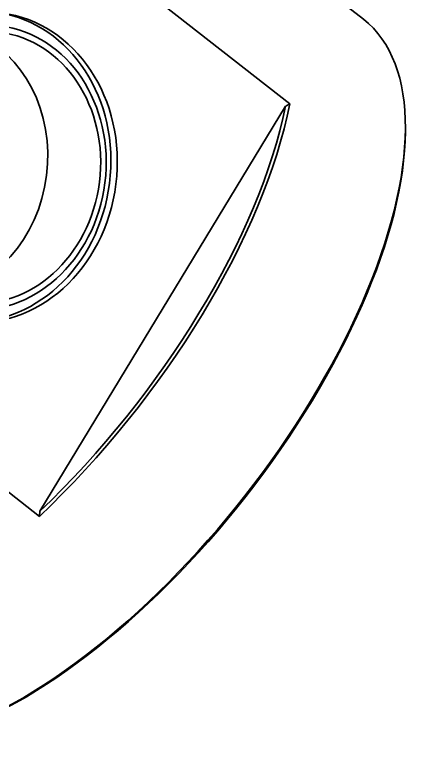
# Model space of a CAD drawing. Header units: millimetres. Extents: x -605 to 8012, y -2292 to 5879.
# Drawn here: x 2091.3 to 2123, y 1707.1 to 1766 of the extents above; entities that cross this region are included whole.
import ezdxf

# ---------------------------------------------------------------- set-up
doc = ezdxf.new("R2010")
doc.units = ezdxf.units.MM
doc.header["$LTSCALE"] = 5
doc.layers.add('Arestas Visíveis', color=7, linetype='Continuous', lineweight=35)

msp = doc.modelspace()

# ---------------------------------------------------------------- linework, layer by layer
at = {"layer": 'Arestas Visíveis'}
for p, q in [((2112.79394, 1759.04042), (2084.35988, 1781.32124)), ((2118.54639, 1765.64085), (2110.03025, 1772.31406)), ((2112.46966, 1758.84818), (2093.28817, 1727.22642)), ((2121.82054, 1756.87846), (2121.82185, 1757.09737)), ((2064.81134, 1749.09439), (2093.24541, 1726.81357))]:
    msp.add_line(p, q, dxfattribs=at)
for major_axis in [(1.52024, 12.05956), (-1.39517, -11.06741), (-1.33263, -10.57133)]:
    msp.add_ellipse((2088.80264, 1754.06741), major_axis=major_axis, ratio=0.86368667, dxfattribs=at)
for centre, major_axis, ratio, start_param, end_param in [((2088.30257, 1754.13045), (1.52024, 12.05956), 0.86368667, 3.16560066, 6.2591773), ((2096.95874, 1738.09138), (21.58765, 27.54947), 0.44775909, 3.14159265, 6.28318531), ((2084.67705, 1754.58748), (1.33263, 10.57133), 0.86368667, 3.36948813, 6.05528983), ((2088.4426, 1744.76459), (21.58765, 27.54947), 0.44775909, 4.38764192, 5.56073481), ((2088.30183, 1744.87489), (-21.46429, -27.39204), 0.44775909, 1.25475434, 2.41043709), ((2097.0995, 1737.98108), (21.46429, 27.39204), 0.44775909, 3.66607234, 5.75870562)]:
    msp.add_ellipse(centre, major_axis=major_axis, ratio=ratio, start_param=start_param, end_param=end_param, dxfattribs=at)
for points, weights in [([(2112.46966, 1758.84818), (2112.63087, 1758.94439), (2112.79394, 1759.04042)], [1, 1.00001357748, 1]), ([(2093.24541, 1726.81357), (2093.26638, 1727.02095), (2093.28817, 1727.22642)], [1, 1.00001357745, 1])]:
    msp.add_rational_spline(points, weights, degree=2, dxfattribs=at)

doc.saveas('drawing.dxf')
